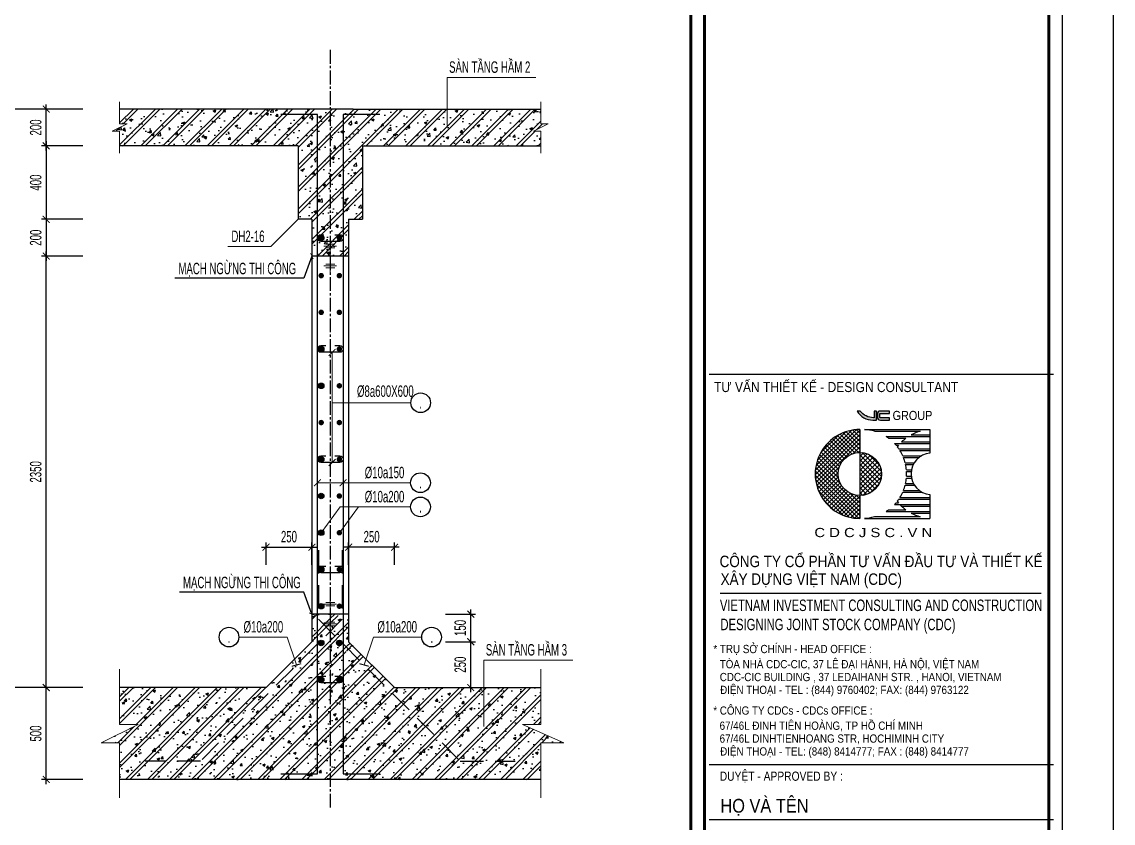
# Model space of a CAD drawing. Header units: millimetres. Extents: x 49116 to 95141, y 45601 to 60451.
# Drawn here: x 64198 to 70141, y 50381 to 54745 of the extents above; entities that cross this region are included whole.
import ezdxf
from ezdxf.enums import TextEntityAlignment as Align

# ---------------------------------------------------------------- set-up
doc = ezdxf.new("R2010")
doc.units = ezdxf.units.MM
doc.header["$MEASUREMENT"] = 0
doc.linetypes.add('CENTER2', pattern=[1.125, 0.75, -0.125, 0.125, -0.125])
doc.linetypes.add('HIDDEN', pattern=[9.525, 6.35, -3.175])
doc.layers.get('DEFPOINTS').update_dxf_attribs({"color": 252})
for name, color, linetype in [('CDC -TEXT KHUNG', 7, 'Continuous'), ('CDC-KHUNGTEN', 7, 'Continuous'), ('CDC.01.AXIS', 160, 'CENTER2'), ('CDC.02.DIM', 1, 'Continuous'), ('CDC.03.BORDER', 3, 'Continuous'), ('CDC.05.STEEL', 4, 'Continuous'), ('CDC.06.TEXT', 2, 'Continuous'), ('CDC.10.HATCH', 251, 'Continuous'), ('CDC.14.STEELNUM', 3, 'Continuous')]:
    doc.layers.add(name, color=color, linetype=linetype)
doc.layers.add('CDC_11.NOTE', color=8, linetype='Continuous', lineweight=18)
doc.layers.add('KCS_CHI', color=1, linetype='Continuous', lineweight=15)
doc.styles.add('arial', font='arial.ttf', dxfattribs={"width": 0.6})
doc.styles.add('arial1', font='arial.ttf', dxfattribs={"width": 0.7})
doc.styles.add('KT CDC', font='arial.ttf', dxfattribs={"width": 0.85, "height": 200})
doc.linetypes.add('ZIGZAG', pattern='A,0.0001,-0.2,[131,ltypeshp.shx,S=0.2,R=0,X=-0.2,Y=0],-0.4,[131,ltypeshp.shx,S=0.2,R=180,X=0.2,Y=0],-0.2', length=0.8001)
doc.dimstyles.new('1-25', dxfattribs={"dimscale": 25, "dimtxt": 2.5, "dimasz": 1, "dimexe": 1, "dimexo": 1, "dimgap": 1, "dimtad": 1, "dimdec": 0, "dimrnd": 1, "dimdsep": 46, "dimtxsty": 'arial1', "dimblk": 'ARCHTICK', "dimcen": 1, "dimdle": 1, "dimclrd": 1, "dimclre": 1, "dimclrt": 2, "dimadec": 0, "dimazin": 0, "dimtfac": 0.00072, "dimtdec": 0, "dimtix": 1, "dimtmove": 2, "dimatfit": 3, "dimldrblk": 'ARCHTICK', "dimfxl": 1, "dimtolj": 1, "dimarcsym": 0})
doc.dimstyles.new('DIM25', dxfattribs={"dimscale": 25, "dimtxt": 2.5, "dimasz": 1.5, "dimexe": 1, "dimexo": 0, "dimgap": 1, "dimtad": 1, "dimdec": 0, "dimzin": 0, "dimdsep": 46, "dimtxsty": 'arial', "dimblk1": 'ARCHTICK', "dimblk2": 'ARCHTICK', "dimsah": 1, "dimcen": 0.09, "dimdle": 1, "dimclrd": 256, "dimclre": 1, "dimclrt": 2, "dimadec": 0, "dimazin": 0, "dimtfac": 1, "dimtdec": 0, "dimtix": 1, "dimtmove": 2, "dimatfit": 0, "dimldrblk": 'DOT', "dimfxl": 50, "dimtolj": 1, "dimtzin": 0, "dimarcsym": 0})
pattern_1 = [(50, (42358.87, 86012.15), (143.45204, -12.55043), [15, -165]), (355, (42358.87, 86012.15), (-27.75027, 150.43843), [12, -132]), (100.4514, (42370.83, 86011.1), (115.70188, 137.8879), [12.74804, -140.2284]), (46.1842, (42358.87, 86052.15), (213.4482, -33.1038), [22.5, -247.5]), (96.6356, (42376.66, 86049.4), (186.9325, 194.8236), [19.1221, -210.3426]), (351.1842, (42358.87, 86052.15), (186.9324, 194.8237), [18, -198]), (21, (42378.87, 86042.15), (119.3814, -80.52378), [15, -165]), (326, (42378.87, 86042.15), (48.66307, 145.03), [12, -132]), (71.4514, (42388.82, 86035.44), (168.04453, 64.5061), [12.74804, -140.2284]), (37.5, (42358.874, 86012.15), (2.43197, 66.57877), [0, -130.4, 0, -134, 0, -132.5]), (7.5, (42358.874, 86012.15), (52.61391, 78.88234), [0, -76.4, 0, -127.4, 0, -50.5]), (327.5, (42314.274, 86012.15), (106.76449, -4.510974), [0, -50, 0, -156, 0, -207]), (317.5, (42294.27, 86012.15), (116.63723, 20.021), [0, -65, 0, -103.6, 0, -147]), (45, (42358.87, 86012.15), (-60.10408, 60.10408), []), (45, (42358.87, 86036.65), (-60.10408, 60.10408), [])]

# ---------------------------------------------------------------- blocks, each defined once
blk = doc.blocks.new('_ArchTick')
at = {"color": 0, "linetype": 'ByBlock', "const_width": 0.15}
blk.add_lwpolyline([(-0.5, -0.5), (0.5, 0.5)], dxfattribs=at)
blk = doc.blocks.new('*D108')
at = {"layer": 'CDC.02.DIM', "color": 1, "lineweight": -2, "transparency": 16777216}
for p, q in [((66505.8, 51369.3), (66667.6, 51369.3)), ((66505.8, 51119.3), (66667.6, 51119.3))]:
    blk.add_line(p, q, dxfattribs=at)
at = {"layer": 'CDC.02.DIM', "lineweight": -2, "transparency": 16777216}
blk.add_line((66642.6, 51094.3), (66642.6, 51394.3), dxfattribs=at)
at = {"layer": 'DEFPOINTS', "color": 0, "transparency": 16777216}
for p in [(66505.8, 51369.3), (66642.6, 51369.3), (66505.8, 51119.3)]:
    blk.add_point(p, dxfattribs=at)
at = {"layer": 'CDC.02.DIM', "lineweight": -2, "transparency": 16777216, "xscale": 37.5, "yscale": 37.5, "zscale": 37.5}
for p, rotation in [((66642.6, 51369.3), 90), ((66642.6, 51119.3), 270)]:
    blk.add_blockref('_ArchTick', p, dxfattribs=dict(at, rotation=rotation))
at = {"layer": 'CDC.02.DIM', "color": 2, "transparency": 16777216, "insert": (66585.7, 51244.3), "char_height": 62.5, "attachment_point": 5, "rotation": 90, "style": 'arial'}
blk.add_mtext('\\A1;250', dxfattribs=at)
blk = doc.blocks.new('_DOT')
at = {"color": 0, "linetype": 'ByBlock'}
blk.add_line((-0.5, 0), (-1, 0), dxfattribs=at)
at = {"color": 0, "linetype": 'ByBlock', "const_width": 0.5}
blk.add_lwpolyline([(-0.25, 0, 1), (0.25, 0, 1)], format="xyb", close=True, dxfattribs=at)
blk = doc.blocks.new('*D110')
at = {"layer": 'CDC.02.DIM', "lineweight": -2, "transparency": 16777216}
blk.add_line((66642.6, 51344.3), (66642.6, 51544.3), dxfattribs=at)
at = {"layer": 'CDC.02.DIM', "color": 1, "lineweight": -2, "transparency": 16777216}
for p, q in [((66505.8, 51519.3), (66667.6, 51519.3)), ((66505.8, 51369.3), (66667.6, 51369.3))]:
    blk.add_line(p, q, dxfattribs=at)
at = {"layer": 'DEFPOINTS', "color": 0, "transparency": 16777216}
for p in [(66505.8, 51519.3), (66642.6, 51519.3), (66505.8, 51369.3)]:
    blk.add_point(p, dxfattribs=at)
at = {"layer": 'CDC.02.DIM', "lineweight": -2, "transparency": 16777216, "xscale": 37.5, "yscale": 37.5, "zscale": 37.5}
for p, rotation in [((66642.6, 51519.3), 90), ((66642.6, 51369.3), 270)]:
    blk.add_blockref('_ArchTick', p, dxfattribs=dict(at, rotation=rotation))
at = {"layer": 'CDC.02.DIM', "color": 2, "transparency": 16777216, "insert": (66585.7, 51444.3), "char_height": 62.5, "attachment_point": 5, "rotation": 90, "style": 'arial'}
blk.add_mtext('\\A1;150', dxfattribs=at)
blk = doc.blocks.new('*D111')
at = {"layer": 'CDC.02.DIM', "color": 1, "lineweight": -2, "transparency": 16777216}
for p, q in [((64530.7, 51119.3), (64305.8, 51119.3)), ((64530.7, 50619.3), (64305.8, 50619.3))]:
    blk.add_line(p, q, dxfattribs=at)
at = {"layer": 'CDC.02.DIM', "lineweight": -2, "transparency": 16777216}
blk.add_line((64330.8, 50594.3), (64330.8, 51144.3), dxfattribs=at)
at = {"layer": 'DEFPOINTS', "color": 0, "transparency": 16777216}
for p in [(64330.8, 51119.3), (64530.7, 51119.3), (64530.7, 50619.3)]:
    blk.add_point(p, dxfattribs=at)
at = {"layer": 'CDC.02.DIM', "lineweight": -2, "transparency": 16777216, "xscale": 37.5, "yscale": 37.5, "zscale": 37.5}
for p, rotation in [((64330.8, 51119.3), 90), ((64330.8, 50619.3), 270)]:
    blk.add_blockref('_ArchTick', p, dxfattribs=dict(at, rotation=rotation))
at = {"layer": 'CDC.02.DIM', "color": 2, "transparency": 16777216, "insert": (64273.9, 50869.3), "char_height": 62.5, "attachment_point": 5, "rotation": 90, "style": 'arial'}
blk.add_mtext('\\A1;500', dxfattribs=at)
blk = doc.blocks.new('*D112')
at = {"layer": 'CDC.02.DIM', "lineweight": -2, "transparency": 16777216}
blk.add_line((64330.8, 51094.3), (64330.8, 53493.9), dxfattribs=at)
at = {"layer": 'CDC.02.DIM', "color": 1, "lineweight": -2, "transparency": 16777216}
for p, q in [((64530.7, 53468.9), (64305.8, 53468.9)), ((64530.7, 51119.3), (64305.8, 51119.3))]:
    blk.add_line(p, q, dxfattribs=at)
at = {"layer": 'DEFPOINTS', "color": 0, "transparency": 16777216}
for p in [(64330.8, 53468.9), (64530.7, 53468.9), (64530.7, 51119.3)]:
    blk.add_point(p, dxfattribs=at)
at = {"layer": 'CDC.02.DIM', "lineweight": -2, "transparency": 16777216, "xscale": 37.5, "yscale": 37.5, "zscale": 37.5}
for p, rotation in [((64330.8, 53468.9), 90), ((64330.8, 51119.3), 270)]:
    blk.add_blockref('_ArchTick', p, dxfattribs=dict(at, rotation=rotation))
at = {"layer": 'CDC.02.DIM', "color": 2, "transparency": 16777216, "insert": (64273.8, 52294.1), "char_height": 62.5, "attachment_point": 5, "rotation": 90, "style": 'arial'}
blk.add_mtext('\\A1;2350', dxfattribs=at)
blk = doc.blocks.new('*D113')
at = {"layer": 'CDC.02.DIM', "color": 1, "lineweight": -2, "transparency": 16777216}
for p, q in [((64530.7, 54269.3), (64305.8, 54269.3)), ((64530.7, 54069.3), (64305.8, 54069.3))]:
    blk.add_line(p, q, dxfattribs=at)
at = {"layer": 'CDC.02.DIM', "lineweight": -2, "transparency": 16777216}
blk.add_line((64330.8, 54044.3), (64330.8, 54294.3), dxfattribs=at)
at = {"layer": 'DEFPOINTS', "color": 0, "transparency": 16777216}
for p in [(64330.8, 54269.3), (64530.7, 54269.3), (64530.7, 54069.3)]:
    blk.add_point(p, dxfattribs=at)
at = {"layer": 'CDC.02.DIM', "lineweight": -2, "transparency": 16777216, "xscale": 37.5, "yscale": 37.5, "zscale": 37.5}
for p, rotation in [((64330.8, 54269.3), 90), ((64330.8, 54069.3), 270)]:
    blk.add_blockref('_ArchTick', p, dxfattribs=dict(at, rotation=rotation))
at = {"layer": 'CDC.02.DIM', "color": 2, "transparency": 16777216, "insert": (64273.9, 54169.3), "char_height": 62.5, "attachment_point": 5, "rotation": 90, "style": 'arial'}
blk.add_mtext('\\A1;200', dxfattribs=at)
blk = doc.blocks.new('*D114')
at = {"layer": 'CDC.02.DIM', "color": 1, "lineweight": -2, "transparency": 16777216}
for p, q in [((64530.7, 54269.3), (64105.8, 54269.3)), ((64530.7, 51119.3), (64105.8, 51119.3))]:
    blk.add_line(p, q, dxfattribs=at)
at = {"layer": 'CDC.02.DIM', "lineweight": -2, "transparency": 16777216}
blk.add_line((64130.8, 51094.3), (64130.8, 54294.3), dxfattribs=at)
at = {"layer": 'DEFPOINTS', "color": 0, "transparency": 16777216}
for p in [(64130.8, 54269.3), (64530.7, 54269.3), (64530.7, 51119.3)]:
    blk.add_point(p, dxfattribs=at)
at = {"layer": 'CDC.02.DIM', "lineweight": -2, "transparency": 16777216, "xscale": 37.5, "yscale": 37.5, "zscale": 37.5}
for p, rotation in [((64130.8, 54269.3), 90), ((64130.8, 51119.3), 270)]:
    blk.add_blockref('_ArchTick', p, dxfattribs=dict(at, rotation=rotation))
at = {"layer": 'CDC.02.DIM', "color": 2, "transparency": 16777216, "insert": (64073.9, 52694.3), "char_height": 62.5, "attachment_point": 5, "rotation": 90, "style": 'arial'}
blk.add_mtext('\\A1;3150', dxfattribs=at)
blk = doc.blocks.new('*D196')
at = {"layer": 'CDC.02.DIM', "lineweight": -2, "transparency": 16777216}
blk.add_line((65502.6, 51883.9), (65802.6, 51883.9), dxfattribs=at)
at = {"layer": 'CDC.02.DIM', "color": 1, "lineweight": -2, "transparency": 16777216}
for p, q in [((65527.6, 51787.7), (65527.6, 51908.9)), ((65777.6, 51787.7), (65777.6, 51908.9))]:
    blk.add_line(p, q, dxfattribs=at)
at = {"layer": 'DEFPOINTS', "color": 0, "transparency": 16777216}
for p in [(65777.6, 51883.9), (65527.6, 51787.7), (65777.6, 51787.7)]:
    blk.add_point(p, dxfattribs=at)
at = {"layer": 'CDC.02.DIM', "lineweight": -2, "transparency": 16777216, "xscale": 37.5, "yscale": 37.5, "zscale": 37.5, "rotation": 180}
blk.add_blockref('_ArchTick', (65527.6, 51883.9), dxfattribs=at)
at = {"layer": 'CDC.02.DIM', "lineweight": -2, "transparency": 16777216, "xscale": 37.5, "yscale": 37.5, "zscale": 37.5}
blk.add_blockref('_ArchTick', (65777.6, 51883.9), dxfattribs=at)
at = {"layer": 'CDC.02.DIM', "color": 2, "transparency": 16777216, "insert": (65652.6, 51940.8), "char_height": 62.5, "attachment_point": 5, "style": 'arial'}
blk.add_mtext('\\A1;250', dxfattribs=at)
blk = doc.blocks.new('*D197')
at = {"layer": 'CDC.02.DIM', "lineweight": -2, "transparency": 16777216}
blk.add_line((66252.6, 51883.9), (65952.6, 51883.9), dxfattribs=at)
at = {"layer": 'CDC.02.DIM', "color": 1, "lineweight": -2, "transparency": 16777216}
for p, q in [((65977.6, 51787.7), (65977.6, 51908.9)), ((66227.6, 51787.7), (66227.6, 51908.9))]:
    blk.add_line(p, q, dxfattribs=at)
at = {"layer": 'DEFPOINTS', "color": 0, "transparency": 16777216}
for p in [(65977.6, 51883.9), (65977.6, 51787.7), (66227.6, 51787.7)]:
    blk.add_point(p, dxfattribs=at)
at = {"layer": 'CDC.02.DIM', "lineweight": -2, "transparency": 16777216, "xscale": 37.5, "yscale": 37.5, "zscale": 37.5, "rotation": 180}
blk.add_blockref('_ArchTick', (65977.6, 51883.9), dxfattribs=at)
at = {"layer": 'CDC.02.DIM', "lineweight": -2, "transparency": 16777216, "xscale": 37.5, "yscale": 37.5, "zscale": 37.5}
blk.add_blockref('_ArchTick', (66227.6, 51883.9), dxfattribs=at)
at = {"layer": 'CDC.02.DIM', "color": 2, "transparency": 16777216, "insert": (66102.6, 51940.8), "char_height": 62.5, "attachment_point": 5, "style": 'arial'}
blk.add_mtext('\\A1;250', dxfattribs=at)
blk = doc.blocks.new('*D202')
at = {"layer": 'CDC.02.DIM', "lineweight": -2, "transparency": 16777216}
blk.add_line((64330.8, 54094.3), (64330.8, 53644.3), dxfattribs=at)
at = {"layer": 'CDC.02.DIM', "color": 1, "lineweight": -2, "transparency": 16777216}
for p, q in [((64530.7, 54069.3), (64305.8, 54069.3)), ((64530.7, 53669.3), (64305.8, 53669.3))]:
    blk.add_line(p, q, dxfattribs=at)
at = {"layer": 'DEFPOINTS', "color": 0, "transparency": 16777216}
for p in [(64530.7, 54069.3), (64330.8, 53669.3), (64530.7, 53669.3)]:
    blk.add_point(p, dxfattribs=at)
at = {"layer": 'CDC.02.DIM', "lineweight": -2, "transparency": 16777216, "xscale": 37.5, "yscale": 37.5, "zscale": 37.5}
for p, rotation in [((64330.8, 54069.3), 90), ((64330.8, 53669.3), 270)]:
    blk.add_blockref('_ArchTick', p, dxfattribs=dict(at, rotation=rotation))
at = {"layer": 'CDC.02.DIM', "color": 2, "transparency": 16777216, "insert": (64273.9, 53869.3), "char_height": 62.5, "attachment_point": 5, "rotation": 90, "style": 'arial'}
blk.add_mtext('\\A1;400', dxfattribs=at)
blk = doc.blocks.new('*D203')
at = {"layer": 'CDC.02.DIM', "color": 1, "lineweight": -2, "transparency": 16777216}
for p, q in [((64530.7, 53669.3), (64305.8, 53669.3)), ((64530.7, 53468.9), (64305.8, 53468.9))]:
    blk.add_line(p, q, dxfattribs=at)
at = {"layer": 'CDC.02.DIM', "lineweight": -2, "transparency": 16777216}
blk.add_line((64330.8, 53694.3), (64330.8, 53443.9), dxfattribs=at)
at = {"layer": 'DEFPOINTS', "color": 0, "transparency": 16777216}
for p in [(64530.7, 53669.3), (64330.8, 53468.9), (64530.7, 53468.9)]:
    blk.add_point(p, dxfattribs=at)
at = {"layer": 'CDC.02.DIM', "lineweight": -2, "transparency": 16777216, "xscale": 37.5, "yscale": 37.5, "zscale": 37.5}
for p, rotation in [((64330.8, 53669.3), 90), ((64330.8, 53468.9), 270)]:
    blk.add_blockref('_ArchTick', p, dxfattribs=dict(at, rotation=rotation))
at = {"layer": 'CDC.02.DIM', "color": 2, "transparency": 16777216, "insert": (64273.9, 53569.1), "char_height": 62.5, "attachment_point": 5, "rotation": 90, "style": 'arial'}
blk.add_mtext('\\A1;200', dxfattribs=at)
blk = doc.blocks.new('LOGOmoi')
at = {"layer": 'CDC -TEXT KHUNG'}
h = blk.add_hatch(color=1, dxfattribs=at)
h.paths.add_polyline_path([(1.458, 5.453), (1.257, 5.453), (1.257, 4.876), (1.208, 4.876, -0.237912), (0.058, 5.453), (-0.203, 5.453, 0.272847), (1.139, 4.665), (1.458, 4.665)])
h.paths.add_polyline_path([(2.588, 5.453), (1.796, 5.453, 0.414214), (1.539, 5.196), (1.539, 4.922, 0.414214), (1.796, 4.665), (2.588, 4.665), (2.588, 4.866), (1.796, 4.866, -0.414214), (1.739, 4.922), (1.739, 5.196, -0.414214), (1.796, 5.253), (2.588, 5.253)])
h = blk.add_hatch(dxfattribs=at)
h.set_pattern_fill('ANSI37', color=102, scale=2.293939, angle=360, style=0)
h.set_pattern_definition([(45, (-2844.4439, 636.61023), (-0.178426552, 0.178426553), []), (135, (-2844.4439, 636.61023), (-0.178426552, -0.178426553), [])])
edge = h.paths.add_edge_path()
edge.add_arc((0.017, -0.003), 1.874, 90, 270)
edge.add_line((0.017, -1.876), (0.017, -3.844))
edge.add_line((0.017, -3.844), (-0.171, -3.839))
edge.add_line((-0.171, -3.839), (-0.36, -3.826))
edge.add_line((-0.36, -3.826), (-0.547, -3.803))
edge.add_line((-0.547, -3.803), (-0.733, -3.77))
edge.add_line((-0.733, -3.77), (-0.917, -3.729))
edge.add_line((-0.917, -3.729), (-1.099, -3.679))
edge.add_line((-1.099, -3.679), (-1.278, -3.619))
edge.add_line((-1.278, -3.619), (-1.454, -3.551))
edge.add_line((-1.454, -3.551), (-1.626, -3.475))
edge.add_line((-1.626, -3.475), (-1.795, -3.39))
edge.add_line((-1.795, -3.39), (-1.959, -3.297))
edge.add_line((-1.959, -3.297), (-2.119, -3.196))
edge.add_line((-2.119, -3.196), (-2.273, -3.088))
edge.add_line((-2.273, -3.088), (-2.422, -2.972))
edge.add_line((-2.422, -2.972), (-2.564, -2.848))
edge.add_line((-2.564, -2.848), (-2.701, -2.718))
edge.add_line((-2.701, -2.718), (-2.831, -2.582))
edge.add_line((-2.831, -2.582), (-2.954, -2.439))
edge.add_line((-2.954, -2.439), (-3.07, -2.29))
edge.add_line((-3.07, -2.29), (-3.179, -2.136))
edge.add_line((-3.179, -2.136), (-3.28, -1.976))
edge.add_line((-3.28, -1.976), (-3.373, -1.812))
edge.add_line((-3.373, -1.812), (-3.458, -1.644))
edge.add_line((-3.458, -1.644), (-3.534, -1.471))
edge.add_line((-3.534, -1.471), (-3.602, -1.295))
edge.add_line((-3.602, -1.295), (-3.661, -1.116))
edge.add_line((-3.661, -1.116), (-3.712, -0.934))
edge.add_line((-3.712, -0.934), (-3.753, -0.75))
edge.add_line((-3.753, -0.75), (-3.785, -0.564))
edge.add_line((-3.785, -0.564), (-3.808, -0.377))
edge.add_line((-3.808, -0.377), (-3.822, -0.189))
edge.add_line((-3.822, -0.189), (-3.827, 0))
edge.add_line((-3.827, 0), (-3.822, 0.189))
edge.add_line((-3.822, 0.189), (-3.808, 0.377))
edge.add_line((-3.808, 0.377), (-3.785, 0.564))
edge.add_line((-3.785, 0.564), (-3.753, 0.75))
edge.add_line((-3.753, 0.75), (-3.712, 0.934))
edge.add_line((-3.712, 0.934), (-3.661, 1.116))
edge.add_line((-3.661, 1.116), (-3.602, 1.295))
edge.add_line((-3.602, 1.295), (-3.534, 1.471))
edge.add_line((-3.534, 1.471), (-3.458, 1.644))
edge.add_line((-3.458, 1.644), (-3.373, 1.812))
edge.add_line((-3.373, 1.812), (-3.28, 1.976))
edge.add_line((-3.28, 1.976), (-3.179, 2.136))
edge.add_line((-3.179, 2.136), (-3.07, 2.29))
edge.add_line((-3.07, 2.29), (-2.954, 2.439))
edge.add_line((-2.954, 2.439), (-2.831, 2.582))
edge.add_line((-2.831, 2.582), (-2.701, 2.718))
edge.add_line((-2.701, 2.718), (-2.564, 2.848))
edge.add_line((-2.564, 2.848), (-2.422, 2.972))
edge.add_line((-2.422, 2.972), (-2.273, 3.088))
edge.add_line((-2.273, 3.088), (-2.119, 3.196))
edge.add_line((-2.119, 3.196), (-1.959, 3.297))
edge.add_line((-1.959, 3.297), (-1.795, 3.39))
edge.add_line((-1.795, 3.39), (-1.626, 3.475))
edge.add_line((-1.626, 3.475), (-1.454, 3.551))
edge.add_line((-1.454, 3.551), (-1.278, 3.619))
edge.add_line((-1.278, 3.619), (-1.099, 3.679))
edge.add_line((-1.099, 3.679), (-0.917, 3.729))
edge.add_line((-0.917, 3.729), (-0.733, 3.77))
edge.add_line((-0.733, 3.77), (-0.547, 3.803))
edge.add_line((-0.547, 3.803), (-0.36, 3.826))
edge.add_line((-0.36, 3.826), (-0.171, 3.839))
edge.add_line((-0.171, 3.839), (0.017, 3.844))
edge.add_line((0.017, 3.844), (0.017, 1.871))
h = blk.add_hatch(dxfattribs=at)
h.set_pattern_fill('ANSI37', color=1, scale=2.293939, angle=360, style=0)
h.set_pattern_definition([(45, (-486.53502, -144.21504), (-0.20275745, 0.20275745), []), (135, (-486.53502, -144.21504), (-0.20275745, -0.20275745), [])])
h.paths.add_polyline_path([(0.017, 1.871), (0.017, -1.812), (0.017, -1.876, 0.414214), (1.891, -0.003, 0.414214)])
at = {"layer": 'CDC -TEXT KHUNG', "color": 102}
for p, q in [((0.017, 3.844), (0.017, -1.812)), ((0.422, 3.849), (6.095, 3.849)), ((6.095, 3.849), (6.095, 1.812)), ((1.279, 3.701), (5.239, 3.701)), ((2.296, 3.242), (6.095, 3.242)), ((2.511, 3.093), (4.006, 3.093)), ((4.474, 3.39), (6.095, 3.39)), ((3.027, 2.634), (6.095, 2.634)), ((3.159, 2.485), (3.358, 2.485)), ((3.396, 2.175), (6.095, 2.175)), ((3.493, 2.026), (6.095, 2.026)), ((3.638, 2.782), (6.095, 2.782)), ((3.736, 1.567), (5.365, 1.567)), ((3.798, 1.418), (5.152, 1.418)), ((3.948, 0.959), (4.747, 0.959)), ((3.983, 0.81), (4.664, 0.81)), ((4.053, 0.351), (4.509, 0.351)), ((4.064, 0.203), (4.486, 0.203)), ((3.983, -0.81), (4.664, -0.81)), ((4.053, -0.351), (4.509, -0.351)), ((4.064, -0.203), (4.486, -0.203)), ((0.017, -1.812), (0.017, -3.844)), ((3.736, -1.567), (5.365, -1.567)), ((3.798, -1.418), (5.152, -1.418)), ((3.948, -0.959), (4.747, -0.959)), ((6.095, -1.788), (6.095, -3.844)), ((3.027, -2.634), (6.095, -2.634)), ((3.159, -2.485), (3.358, -2.485)), ((3.396, -2.175), (6.095, -2.175)), ((3.493, -2.026), (6.095, -2.026)), ((3.638, -2.782), (6.095, -2.782)), ((1.279, -3.696), (5.239, -3.696)), ((2.296, -3.242), (6.095, -3.242)), ((2.511, -3.093), (4.006, -3.093)), ((4.474, -3.39), (6.095, -3.39)), ((0.013, -3.844), (0.017, -3.844)), ((0.422, -3.844), (6.095, -3.844))]:
    blk.add_line(p, q, dxfattribs=at)
at = {"layer": 'CDC -TEXT KHUNG'}
blk.add_line((3.781, 1.212), (3.781, 1.212), dxfattribs=at)
at = {"layer": 'CDC -TEXT KHUNG', "color": 1}
for points in [[(1.458, 5.453), (1.257, 5.453), (1.257, 4.876), (1.208, 4.876, -0.237912), (0.058, 5.453), (-0.203, 5.453, 0.272847), (1.139, 4.665), (1.458, 4.665)], [(2.588, 5.453), (1.796, 5.453, 0.414214), (1.539, 5.196), (1.539, 4.922, 0.414214), (1.796, 4.665), (2.588, 4.665), (2.588, 4.866), (1.796, 4.866, -0.414214), (1.739, 4.922), (1.739, 5.196, -0.414214), (1.796, 5.253), (2.588, 5.253)]]:
    blk.add_lwpolyline(points, format="xyb", close=True, dxfattribs=at)
at = {"layer": 'CDC -TEXT KHUNG', "color": 102}
blk.add_circle((0.017, -0.003), 1.874, dxfattribs=at)
blk.add_arc((0, 0), 3.849, 89.74488, 270.25512, dxfattribs=at)
at = {"layer": 'CDC -TEXT KHUNG', "color": 112}
blk.add_ellipse((0.22, 0), major_axis=(-2.722, 2.722), ratio=1, start_param=-1.064136, end_param=-0.838054, dxfattribs=at)
at = {"layer": 'CDC -TEXT KHUNG', "color": 102}
for centre, major_axis, start_param, end_param in [((0.22, 0), (-2.722, 2.722), -1.423028, -1.355019), ((6.298, 0), (-2.722, 2.722), -0.147768, -0.022458), ((6.298, 0), (2.722, 2.722), 1.064136, 1.278853), ((0.22, 0), (2.722, 2.722), 6.199614, 6.251308), ((6.298, 0), (-2.722, 2.722), 0.083571, 0.124553), ((0.22, 0), (-2.722, 2.722), 4.527318, 4.587836), ((0.22, 0), (-2.722, 2.722), 4.346177, 4.481253), ((0.22, 0), (-2.722, 2.722), 4.178765, 4.304301), ((6.275, 0.012), (1.279, 1.279), 0.884906, 3.827483), ((0.22, 0), (2.722, 2.722), 5.589142, 5.7099), ((0.22, 0), (2.722, 2.722), 5.445131, 5.550443), ((0.22, 0), (-2.722, 2.722), 3.714878, 3.835636), ((0.22, 0), (2.722, 2.722), 4.943525, 5.078601), ((0.22, 0), (-2.722, 2.722), 3.549681, 3.675216), ((0.22, 0), (-2.722, 2.722), 3.17347, 3.225164), ((0.22, 0), (2.722, 2.722), 4.836942, 4.89746), ((6.298, 0), (-2.722, 2.722), 1.446243, 1.487225), ((6.298, 0), (-2.722, 2.722), 1.538919, 1.718564), ((0.22, 0.005), (2.722, 2.722), 3.979647, 4.205729), ((0.22, 0), (-2.722, 2.722), 2.925816, 2.993825), ((6.298, 0), (2.722, 2.722), 3.433536, 3.648253)]:
    blk.add_ellipse(centre, major_axis=major_axis, ratio=1, start_param=start_param, end_param=end_param, dxfattribs=at)
at = {"layer": 'CDC -TEXT KHUNG', "color": 1, "style": 'KT CDC', "width": 0.85}
blk.add_text('GROUP', height=0.792, dxfattribs=at).set_placement((2.853, 4.674))
at = {"layer": 'CDC -TEXT KHUNG', "color": 102, "style": 'KT CDC', "width": 1.15}
blk.add_text('C D C J S C . V N', height=0.8, dxfattribs=at).set_placement((-3.921, -5.472))
blk = doc.blocks.new('KHUNG DOC A1')
at = {"layer": 'CDC-KHUNGTEN', "color": 6, "lineweight": 25}
for p, q in [((-3, 278), (-78, 278)), ((-3, 193), (-78, 193)), ((-3, 181), (-78, 181))]:
    blk.add_line(p, q, dxfattribs=at)
at = {"layer": 'CDC-KHUNGTEN', "color": 6}
blk.add_line((-75.61, 230.36), (-5.67, 230.36), dxfattribs=at)
at = {"layer": 'CDC-KHUNGTEN', "xscale": 2.513908497502836, "yscale": 2.513908497502836, "zscale": 2.513908497502836}
blk.add_blockref('LOGOmoi', (-45.2, 256.32), dxfattribs=at)
at = {"layer": 'CDC-KHUNGTEN', "color": 6}
for s, height, style, width, p in [('CÔNG TY CỔ PHẦN TƯ VẤN ÐẦU TƯ VÀ THIẾT KẾ', 2.5, 'KT CDC', 0.84, (-75.7, 236.03)), ('XÂY DỰNG VIỆT NAM (CDC)', 2.5, 'KT CDC', 0.84, (-75.48, 232.17)), ('VIETNAM INVESTMENT CONSULTING AND CONSTRUCTION ', 2.5, 'KT CDC', 0.7, (-75.64, 226.47)), ('DESIGNING JOINT STOCK COMPANY (CDC)', 2.5, 'KT CDC', 0.7, (-75.52, 222.3)), ('* TRỤ SỞ CHÍNH - HEAD OFFICE :', 1.8, 'KT CDC', 0.85, (-77.06, 217.3)), ('TÒA NHÀ CDC-CIC, 37 LÊ ĐẠI HÀNH, HÀ NỘI, VIỆT NAM', 1.8, 'KT CDC', 0.85, (-75.67, 214)), ('CDC-CIC BUILDING , 37 LEDAIHANH STR. , HANOI, VIETNAM', 1.8, 'KT CDC', 0.85, (-75.67, 211.2)), ('ĐIỆN THOẠI - TEL : (844) 9760402; FAX: (844) 9763122', 1.8, 'KT CDC', 0.85, (-75.59, 208.4)), ('* CÔNG TY CDCs - CDCs OFFICE :', 1.8, 'KT CDC', 0.85, (-77.08, 203.9)), ('67/46L ĐINH TIÊN HOÀNG, TP HỒ CHÍ MINH', 1.8, 'KT CDC', 0.85, (-75.7, 200.6)), ('67/46L DINHTIENHOANG STR, HOCHIMINH CITY', 1.8, 'KT CDC', 0.85, (-75.7, 197.8)), ('ĐIỆN THOẠI - TEL: (848) 8414777; FAX : (848) 8414777', 1.8, 'KT CDC', 0.85, (-75.58, 195)), ('DUYỆT - APPROVED BY :', 2, 'arial', 0.8, (-75.67, 189.5))]:
    blk.add_text(s, height=height, dxfattribs=dict(at, style=style, width=width)).set_placement(p)
at = {"layer": 'CDC-KHUNGTEN', "color": 7, "style": 'KT CDC', "width": 0.85}
blk.add_text('HỌ VÀ TÊN', height=3, dxfattribs=at).set_placement((-75.52, 182.56))
blk = doc.blocks.new('KHUNG A1')
at = {"layer": 'CDC-KHUNGTEN', "color": 8}
blk.add_lwpolyline([(10368.18, 709.17), (10447.22, 709.17), (10447.22, 1281.17), (9647.22, 1281.17), (9647.22, 709.17), (10368.18, 709.17)], dxfattribs=at)
at = {"layer": 'CDC-KHUNGTEN', "color": 255, "lineweight": 60}
blk.add_lwpolyline([(10366.22, 712.17), (10366.22, 1278.17), (9650.22, 1278.17), (9650.22, 712.17), (10366.22, 712.17)], close=True, dxfattribs=at)
blk.add_lwpolyline([(10369.22, 712.17), (10444.22, 712.17), (10444.22, 1278.17), (10369.22, 1278.17), (10369.22, 712.17)], dxfattribs=at)
at = {"layer": 'DEFPOINTS', "color": 1, "ltscale": 0.2}
blk.add_lwpolyline([(9617.22, 698.17), (9617.22, 1292.17), (10458.22, 1292.17), (10458.22, 698.17), (9617.22, 698.17)], close=True, dxfattribs=at)
at = {"layer": 'CDC-KHUNGTEN'}
blk.add_blockref('KHUNG DOC A1', (10448.2, 709.1), dxfattribs=at)
at = {"layer": 'CDC -TEXT KHUNG', "style": 'KT CDC', "width": 0.85}
blk.add_text('TƯ VẤN THIẾT KẾ - DESIGN CONSULTANT', height=2.2, dxfattribs=at).set_placement((10397.88, 983.26), align=Align.CENTER)
blk = doc.blocks.new('bang')
at = {"layer": 'CDC_11.NOTE', "ltscale": 3}
for points in [[(-25, 65), (25, 65)], [(0, 90), (0, -90)], [(-35, 55), (35, 55)], [(-25, 45), (25, 45)], [(-35, -55), (35, -55)], [(-25, -45), (25, -45)], [(-25, -65), (25, -65)]]:
    blk.add_lwpolyline(points, dxfattribs=at)

msp = doc.modelspace()

# ---------------------------------------------------------------- hatches: boundary and pattern name
at = {"layer": 'CDC.05.STEEL'}
for points in [[(65843.19, 53567.18, 1), (65813.19, 53567.18, 1)], [(65912.11, 53567.18, -1), (65942.11, 53567.18, -1)], [(65843.19, 53362.55, 1), (65813.19, 53362.55, 1)], [(65912.11, 53362.55, -1), (65942.11, 53362.55, -1)], [(65843.19, 53162.55, 1), (65813.19, 53162.55, 1)], [(65912.11, 53162.55, -1), (65942.11, 53162.55, -1)], [(65843.19, 52962.55, 1), (65813.19, 52962.55, 1)], [(65912.11, 52962.55, -1), (65942.11, 52962.55, -1)], [(65843.19, 52762.55, 1), (65813.19, 52762.55, 1)], [(65912.11, 52762.55, -1), (65942.11, 52762.55, -1)], [(65843.19, 52562.55, 1), (65813.19, 52562.55, 1)], [(65912.11, 52562.55, -1), (65942.11, 52562.55, -1)], [(65843.19, 52362.55, 1), (65813.19, 52362.55, 1)], [(65912.11, 52362.55, -1), (65942.11, 52362.55, -1)], [(65843.19, 52162.55, 1), (65813.19, 52162.55, 1)], [(65912.11, 52162.55, -1), (65942.11, 52162.55, -1)], [(65843.19, 51962.55, 1), (65813.19, 51962.55, 1)], [(65912.11, 51962.55, -1), (65942.11, 51962.55, -1)], [(65843.19, 51762.55, 1), (65813.19, 51762.55, 1)], [(65912.11, 51762.55, -1), (65942.11, 51762.55, -1)], [(65843.19, 51562.55, 1), (65813.19, 51562.55, 1)], [(65912.11, 51562.55, -1), (65942.11, 51562.55, -1)], [(65843.19, 51362.55, 1), (65813.19, 51362.55, 1)], [(65912.11, 51362.55, -1), (65942.11, 51362.55, -1)], [(65843.19, 51162.55, 1), (65813.19, 51162.55, 1)], [(65912.11, 51162.55, -1), (65942.11, 51162.55, -1)]]:
    msp.add_hatch(color=1, dxfattribs=at).paths.add_polyline_path(points)
at = {"layer": 'CDC.10.HATCH'}
h = msp.add_hatch(dxfattribs=at)
h.set_pattern_fill('CHAU-01', color=256, scale=20, style=0, pattern_type=2)
h.set_pattern_definition(pattern_1)
edge = h.paths.add_edge_path(flags=16)
edge.add_arc((65803.19, 53617.18), 15, 0, 360)
h.paths.add_polyline_path([(65702.65, 53669.28), (65777.65, 53669.28), (65777.65, 53469.28), (65977.65, 53469.28), (65977.65, 53669.28), (66052.65, 53669.28), (66052.65, 54069.28), (67024.56, 54069.28), (67024.56, 54149.28), (66984.56, 54149.28), (67064.56, 54189.28), (67024.56, 54189.28), (67024.56, 54269.28), (64730.74, 54269.28), (64730.74, 54189.28), (64770.74, 54189.28), (64690.74, 54149.28), (64730.74, 54149.28), (64730.74, 54069.28), (65702.65, 54069.28)])
h = msp.add_hatch(dxfattribs=at)
h.set_pattern_fill('CHAU-01', color=256, scale=50, style=0, pattern_type=2)
h.set_pattern_definition([(50, (42358.87, 86012.15), (358.63, -31.376), [37.5, -412.5]), (355, (42358.87, 86012.15), (-69.3757, 376.096), [30, -330]), (100.4514, (42388.76, 86009.54), (289.2547, 344.7198), [31.87, -350.571]), (46.1842, (42358.87, 86112.15), (533.6205, -82.7595), [56.25, -618.75]), (96.6356, (42403.34, 86105.26), (467.3314, 487.059), [47.805, -525.8565]), (351.1842, (42358.9, 86112.15), (467.331, 487.059), [45, -495]), (21, (42408.87, 86087.15), (298.4535, -201.3094), [37.5, -412.5]), (326, (42408.87, 86087.15), (121.6577, 362.575), [30, -330]), (71.4514, (42433.74, 86070.38), (420.1113, 161.2652), [31.87, -350.571]), (37.5, (42358.87, 86012.15), (6.07993, 166.44693), [0, -326, 0, -335, 0, -331.25]), (7.5, (42358.87, 86012.15), (131.5348, 197.20586), [0, -191, 0, -318.5, 0, -126.25]), (327.5, (42247.37, 86012.15), (266.9112, -11.27744), [0, -125, 0, -390, 0, -517.5]), (317.5, (42197.37, 86012.15), (291.5931, 50.0525), [0, -162.5, 0, -259, 0, -367.5]), (45, (42358.87, 86012.15), (-150.2602, 150.2602), []), (45, (42358.87, 86073.4), (-150.2602, 150.2602), [])])
h.paths.add_polyline_path([(65947.65, 53567.18, -0.4142136), (65929.42, 53548.95), (65877.65, 53548.95), (65877.65, 53475.08, -0.3749931), (65884.23, 53469.28), (65897.67, 53469.28, -0.8768493), (65910.89, 53469.28), (65924.34, 53469.28, -0.8768511), (65937.56, 53469.28), (65947.65, 53469.28)])
h.paths.add_polyline_path([(65877.65, 53548.95), (65825.87, 53548.95, -0.4142136), (65807.65, 53567.18), (65807.65, 53469.28), (65817.65, 53469.28, -0.9487599), (65830.96, 53469.28), (65844.34, 53469.28, -0.8768459), (65857.56, 53469.28), (65871.01, 53469.28, -0.3776716), (65877.65, 53475.08)])
h.paths.add_polyline_path([(65877.65, 53569.28), (65843.04, 53569.28, -0.0352061), (65843.19, 53567.18, -1), (65813.19, 53567.18, -0.0352061), (65813.34, 53569.28), (65807.77, 53569.28, 0.4485318), (65825.87, 53548.95), (65877.65, 53548.95)])
h.paths.add_polyline_path([(65947.53, 53569.28), (65877.65, 53569.28), (65877.65, 53548.95), (65929.42, 53548.95, 0.4485318)])
h.paths.add_polyline_path([(65807.65, 53569.28), (65777.65, 53569.28), (65777.65, 53469.28), (65790.98, 53469.28, -0.9487581), (65804.29, 53469.28), (65807.65, 53469.28)])
h = msp.add_hatch(dxfattribs=at)
h.set_pattern_fill('CHAU-01', color=256, scale=20, style=0, pattern_type=2)
h.set_pattern_definition(pattern_1)
h.paths.add_polyline_path([(65977.65, 51519.63), (65964.23, 51519.63, -0.0327713), (65964.28, 51518.76), (65964.28, 51518.76, 0.0327715), (65964.23, 51519.63), (65951.01, 51519.63, 0.0327713), (65950.95, 51518.76, -0.2664959), (65947.65, 51513), (65947.65, 51331.85), (65959.87, 51319.63), (65977.65, 51319.63)])
h.paths.add_polyline_path([(65947.65, 51513, -0.196695), (65942.65, 51512.3), (65942.65, 51466.85), (65877.65, 51401.85), (65912.72, 51366.78, -0.8663923), (65942.11, 51362.55, -0.3327605), (65931.34, 51348.16), (65934, 51345.5, 0.3417237), (65947.65, 51363.15)])
h.paths.add_polyline_path([(65942.65, 51466.85), (65942.65, 51512.3, -0.3433527), (65937.62, 51518.76, 0.0327712), (65937.56, 51519.63), (65924.34, 51519.63, 0.0327711), (65924.28, 51518.76, -1.0000049), (65910.95, 51518.76, 0.0327711), (65910.89, 51519.63), (65897.67, 51519.63, 0.032771), (65897.62, 51518.76, -1.0000073), (65884.28, 51518.76, 0.032771), (65884.23, 51519.63), (65877.65, 51519.63), (65877.65, 51401.85)])
h.paths.add_polyline_path([(65877.62, 51519.63), (65812.65, 51519.63), (65812.65, 51466.85), (65877.65, 51401.85), (65877.65, 51460.29), (65877.62, 51460.29)])
h.paths.add_polyline_path([(65812.65, 51466.85), (65812.65, 51512.83, -0.1964829), (65807.65, 51513.5), (65807.65, 51363.15, -0.4142136), (65825.87, 51381.37, 0.8805804), (65821.3, 51345.5), (65823.96, 51348.16, -0.3327605), (65813.19, 51362.55, -0.8663923), (65842.58, 51366.78), (65877.65, 51401.85)])
h.paths.add_polyline_path([(65807.65, 51519.63), (65777.65, 51519.63), (65777.65, 51319.63), (65795.43, 51319.63), (65807.65, 51331.85)])
h.paths.add_polyline_path([(65912.11, 51362.55, -0.0715861), (65912.72, 51366.78), (65877.65, 51401.85), (65877.65, 51344.92), (65929.42, 51344.92, 0.0635015), (65934, 51345.5), (65931.34, 51348.16, -0.5006447)])
h.paths.add_polyline_path([(65877.65, 51401.85), (65842.58, 51366.78, -0.0715861), (65843.19, 51362.55, -0.5006447), (65823.96, 51348.16), (65821.3, 51345.5, 0.0635015), (65825.87, 51344.92), (65877.65, 51344.92)])
h.paths.add_polyline_path([(65877.65, 51344.92), (65825.87, 51344.92, -0.0635015), (65821.3, 51345.5), (65807.65, 51331.85), (65807.65, 51319.63), (65877.65, 51319.63)])
h.paths.add_polyline_path([(65934, 51345.5, -0.0635015), (65929.42, 51344.92), (65877.65, 51344.92), (65877.65, 51319.63), (65947.65, 51319.63), (65947.65, 51331.85)])
h = msp.add_hatch(dxfattribs=at)
h.set_pattern_fill('CHAU-01', color=256, scale=20, style=0, pattern_type=2)
h.set_pattern_definition(pattern_1)
h.paths.add_polyline_path([(67024.56, 51119.28), (66227.65, 51119.28), (65977.65, 51369.28), (65972.65, 51319.28), (65972.65, 51306.85), (65960.22, 51319.28), (65777.65, 51369.28), (65527.65, 51119.28), (64730.74, 51119.28), (64730.74, 50919.28), (64830.74, 50919.28), (64630.74, 50819.28), (64730.74, 50819.28), (64730.74, 50619.28), (67024.56, 50619.28), (67024.56, 50819.28), (67149.56, 50819.28), (66924.56, 50919.28), (67024.56, 50919.28)])

# ---------------------------------------------------------------- linework, layer by layer
at = {"layer": 'CDC.01.AXIS', "ltscale": 100}
msp.add_line((65877.65, 54591.61), (65877.65, 50465.44), dxfattribs=at)
at = {"layer": 'CDC.03.BORDER'}
for p, q in [((66002.65, 54269.28), (64730.74, 54269.28)), ((66002.65, 54269.28), (67024.56, 54269.28)), ((65702.65, 54069.28), (64730.74, 54069.28)), ((66052.65, 54069.28), (67024.56, 54069.28)), ((65777.65, 53669.28), (65702.65, 53669.28)), ((65977.65, 53669.28), (66052.65, 53669.28)), ((65527.65, 51119.28), (64730.74, 51119.28)), ((66227.65, 51119.28), (67024.56, 51119.28)), ((67024.56, 50619.28), (64730.74, 50619.28))]:
    msp.add_line(p, q, dxfattribs=at)
at = {"layer": 'CDC.03.BORDER', "ltscale": 5}
for p, q in [((65702.65, 54069.28), (65702.65, 53669.28)), ((66052.65, 54069.28), (66052.65, 53669.28)), ((65777.65, 53669.28), (65777.65, 51369.28)), ((65977.65, 53669.28), (65977.65, 51369.28)), ((65527.65, 51119.28), (65777.65, 51369.28)), ((66227.65, 51119.28), (65977.65, 51369.28))]:
    msp.add_line(p, q, dxfattribs=at)
at = {"layer": 'CDC.03.BORDER', "linetype": 'ZIGZAG', "ltscale": 40}
for p, q in [((65977.65, 53469.28, 5), (65777.65, 53469.28, 5)), ((65977.65, 51519.63), (65777.65, 51519.63))]:
    msp.add_line(p, q, dxfattribs=at)
at = {"layer": 'CDC.05.STEEL'}
for points in [[(65607.65, 50649.28), (65807.65, 50649.28), (65807.65, 54239.28), (65607.65, 54239.28)], [(66147.65, 54239.28), (65947.65, 54239.28), (65947.65, 50649.28), (66147.65, 50649.28)]]:
    msp.add_lwpolyline(points, dxfattribs=at)
for points in [[(65901.9, 53585.4), (65929.42, 53585.4, -1), (65929.42, 53548.95), (65825.87, 53548.95, -1), (65825.87, 53585.4), (65843.4, 53585.4)], [(65901.9, 52981.37), (65929.42, 52981.37, -1), (65929.42, 52944.92), (65825.87, 52944.92, -1), (65825.87, 52981.37), (65853.4, 52981.37)], [(65901.9, 52381.37), (65929.42, 52381.37, -1), (65929.42, 52344.92), (65825.87, 52344.92, -1), (65825.87, 52381.37), (65853.4, 52381.37)], [(65901.9, 51781.37), (65929.42, 51781.37, -1), (65929.42, 51744.92), (65825.87, 51744.92, -1), (65825.87, 51781.37), (65853.4, 51781.37)], [(65901.9, 51181.37), (65929.42, 51181.37, -1), (65929.42, 51144.92), (65825.87, 51144.92, -1), (65825.87, 51181.37), (65853.4, 51181.37)]]:
    msp.add_lwpolyline(points, format="xyb", dxfattribs=at)
at = {"layer": 'CDC.05.STEEL', "linetype": 'HIDDEN', "ltscale": 20}
for points in [[(65942.65, 51866.85), (65942.65, 51491.85), (65170.08, 50719.28), (64870.08, 50719.28)], [(65812.65, 51866.85), (65812.65, 51491.85), (66585.22, 50719.28), (66885.22, 50719.28)]]:
    msp.add_lwpolyline(points, dxfattribs=at)
at = {"layer": 'CDC.05.STEEL', "color": 1}
for centre in [(65828.19, 53567.18), (65828.19, 52962.55), (65828.19, 52962.55), (65828.19, 52762.55), (65828.19, 52362.55), (65828.19, 52362.55), (65828.19, 52162.55), (65828.19, 51962.55), (65828.19, 51762.55), (65828.19, 51562.55), (65828.19, 51362.55), (65927.11, 51362.55), (65828.19, 51162.55), (65927.11, 51162.55)]:
    msp.add_circle(centre, 15, dxfattribs=at)
at = {"layer": 'CDC.14.STEELNUM', "color": 1}
for centre in [(66369.72, 52670.31), (66368.86, 52234.85), (66368.86, 52103.45), (65326.04, 51394.13), (65326.04, 51394.13), (66429.25, 51394.13), (66429.25, 51394.13)]:
    msp.add_circle(centre, 53.62, dxfattribs=at)
at = {"layer": 'KCS_CHI'}
for p, q in [((66513.6, 54180.22), (66513.6, 54441.86)), ((66513.6, 54441.86), (66997.6, 54441.86)), ((65702.65, 53669.28), (65553.05, 53520.38)), ((65553.05, 53520.38), (65319.89, 53520.38)), ((65887.46, 52944.92), (65887.46, 52344.92)), ((65887.46, 52670.31), (66316.1, 52670.31)), ((65807.65, 52234.85), (66315.24, 52234.85)), ((65828.19, 51962.55), (65930.86, 52103.45)), ((65928.16, 51961.86), (66031.35, 52103.45)), ((65930.86, 52103.45), (66315.24, 52103.45)), ((66713.6, 50907.67), (66713.6, 51268.92)), ((66713.6, 51268.92), (67197.6, 51268.92))]:
    msp.add_line(p, q, dxfattribs=at)
for points in [[(64730.74, 54309.28), (64730.74, 54189.28), (64770.74, 54189.28), (64690.74, 54149.28), (64730.74, 54149.28), (64730.74, 54029.28)], [(67024.56, 54309.28), (67024.56, 54189.28), (67064.56, 54189.28), (66984.56, 54149.28), (67024.56, 54149.28), (67024.56, 54029.28)], [(65693.33, 51242.54), (65642.53, 51394.13), (65379.67, 51394.13)], [(66061.96, 51242.54), (66112.77, 51394.13), (66375.63, 51394.13)], [(64730.74, 51219.28), (64730.74, 50919.28), (64830.74, 50919.28), (64630.74, 50819.28), (64730.74, 50819.28), (64730.74, 50519.28)], [(67024.56, 51219.28), (67024.56, 50919.28), (66924.56, 50919.28), (67149.56, 50819.28), (67024.56, 50819.28), (67024.56, 50519.28)]]:
    msp.add_lwpolyline(points, dxfattribs=at)

# ---------------------------------------------------------------- block references
at = {"xscale": 24.99999999999999, "yscale": 24.99999999999999, "zscale": 24.99999999999999}
msp.add_blockref('KHUNG A1', (-191314.8, 28147.01), dxfattribs=at)
at = {"layer": 'CDC.02.DIM'}
for p, xscale, yscale, zscale, rotation in [((65887.46, 52944.92), 37.5, 37.5, 37.5, 180), ((65887.46, 52344.92), 37.5, 37.5, 37.5, 180), ((65807.65, 52234.85), 37.5, 37.5, 37.5, 180), ((65947.65, 52234.85), 37.5, 37.5, 37.5, 180), ((65693.33, 51242.54), -37.50000000004403, 37.5, 37.5, 240.4671410839667), ((66061.96, 51242.54), 37.50000000004403, 37.50000000004403, 37.50000000004403, 119.5328589160333)]:
    msp.add_blockref('_ArchTick', p, dxfattribs=dict(at, xscale=xscale, yscale=yscale, zscale=zscale, rotation=rotation))
at = {"layer": 'KCS_CHI', "xscale": 0.9799999999999999, "yscale": 0.9799999999999999, "zscale": 0.9799999999999999}
for p in [(65877.65, 53469.28, 5), (65877.65, 51519.63)]:
    msp.add_blockref('bang', p, dxfattribs=at)

# ---------------------------------------------------------------- texts
at = {"layer": 'CDC.06.TEXT', "style": 'arial', "width": 0.6}
for s, p in [('SÀN TẦNG HẦM 2', (66524.6, 54466.86)), ('DH2-16', (65339.28, 53545.38)), ('MẠCH NGỪNG THI CÔNG', (65050.71, 53370.19)), ('%%C8a600X600', (66023.06, 52702.36)), ('%%C10a150', (66065.31, 52259.37)), ('%%C10a200', (66065.31, 52127.97)), ('MẠCH NGỪNG THI CÔNG', (65075.71, 51660.74)), ('%%C10a200', (65405.63, 51419.41)), ('%%C10a200', (66134.49, 51419.41)), ('SÀN TẦNG HẦM 3', (66724.6, 51293.92))]:
    msp.add_text(s, height=62.5, dxfattribs=at).set_placement(p)
at = {"layer": 'CDC.14.STEELNUM', "linetype": 'ByBlock', "style": 'arial', "width": 0.6}
for p in [(66369.72, 52670.31), (66368.86, 52234.85), (66368.86, 52103.45), (65325.97, 51394.13), (66431.2, 51394.13)]:
    msp.add_text('.', height=62.5, dxfattribs=at).set_placement(p, align=Align.MIDDLE_CENTER)

# ---------------------------------------------------------------- dimensions: what is measured, and where the dimension line sits
at = {"layer": 'CDC.02.DIM'}
for base, p1, p2, angle, picture, middle in [((64130.81, 54269.28), (64530.74, 51119.28), (64530.74, 54269.28), 90, '*D114', (64073.88, 52694.28)), ((64330.78, 54269.28), (64530.74, 54069.28), (64530.74, 54269.28), 90, '*D113', (64273.87, 54169.28)), ((64330.78, 53669.28), (64530.74, 54069.28), (64530.74, 53669.28), 90, '*D202', (64273.87, 53869.28)), ((64330.78, 53468.93), (64530.74, 53669.28), (64530.74, 53468.93), 90, '*D203', (64273.87, 53569.1)), ((64330.78, 53468.93), (64530.74, 51119.28), (64530.74, 53468.93), 90, '*D112', (64273.84, 52294.1)), ((65977.65, 51883.88), (66227.65, 51787.66), (65977.65, 51787.66), 180, '*D197', (66102.65, 51940.79)), ((66642.62, 51519.28), (66505.83, 51369.28), (66505.83, 51519.28), 90, '*D110', (66585.71, 51444.28)), ((66642.62, 51369.28), (66505.83, 51119.28), (66505.83, 51369.28), 90, '*D108', (66585.71, 51244.28)), ((64330.78, 51119.28), (64530.74, 50619.28), (64530.74, 51119.28), 90, '*D111', (64273.87, 50869.28))]:
    dim = msp.add_linear_dim(base=base, p1=p1, p2=p2, angle=angle, dimstyle='DIM25', dxfattribs=at)
    dim.commit()
    dim.dimension.update_dxf_attribs({"geometry": picture, "text_midpoint": middle})
dim = msp.add_linear_dim(base=(65777.65, 51883.88), p1=(65527.65, 51787.66), p2=(65777.65, 51787.66), dimstyle='DIM25', dxfattribs=at)
dim.commit()
dim.dimension.update_dxf_attribs({"geometry": '*D196', "text_midpoint": (65652.65, 51940.79)})

# ---------------------------------------------------------------- leaders
for points in [[(65777.62, 53469.28), (65733.11, 53349), (65031.42, 53349)], [(65777.62, 51519.28), (65733.11, 51639.56), (65056.42, 51639.56)]]:
    msp.add_leader(points, dimstyle='1-25', override={"dimgap": 1, "dimtad": 0}, dxfattribs=at)

doc.saveas('drawing.dxf')
